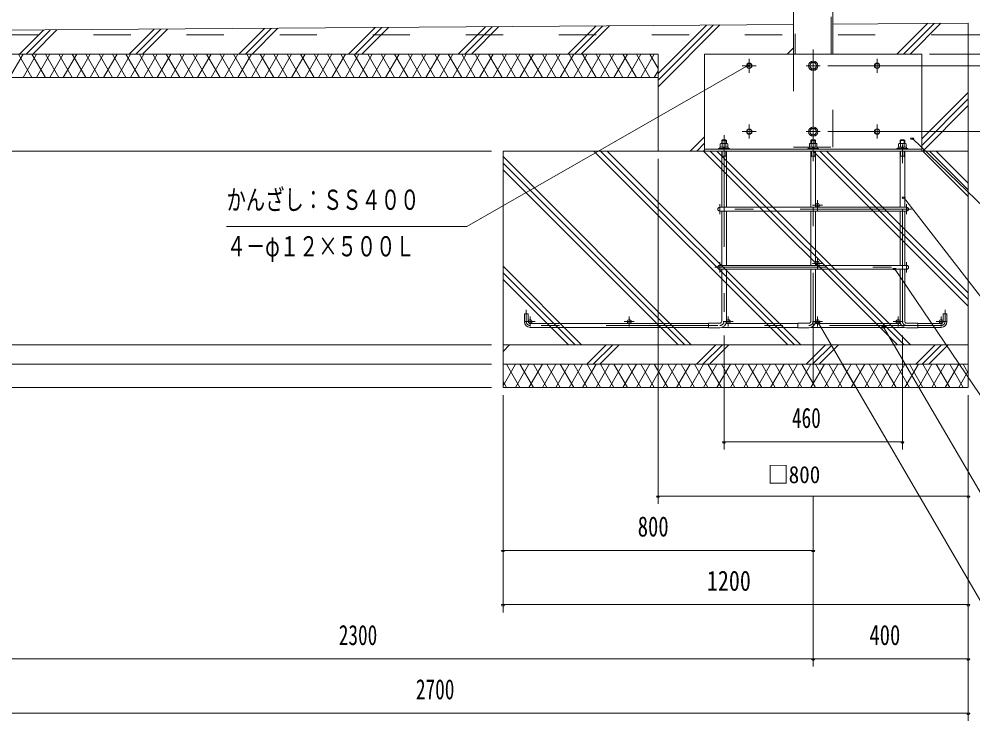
# Model space of a CAD drawing. Units: millimetres, scale not verified, with parts at other scales. Extents: x -25244 to 25244, y -10500 to 10500.
# Drawn here: x 15674 to 21824, y -3180 to 1346 of the extents above; entities that cross this region are included whole.
import ezdxf
from ezdxf.enums import TextEntityAlignment as Align

# ---------------------------------------------------------------- set-up
doc = ezdxf.new("R2010")
doc.units = ezdxf.units.MM
doc.header["$LTSCALE"] = 60
doc.linetypes.add('USER2', pattern=[10, 4, -6])
doc.linetypes.add('USER3', pattern=[24, 12, -5, 2, -5])
for name, color, linetype, lineweight in [('0-6_2-02BOLD', 7, 'Continuous', 18), ('0-7_2-12HIDDEN', 3, 'USER2', 18), ('0-8_2-22CENTER', 3, 'USER3', 18), ('0-9_2-42THIN', 4, 'Continuous', 18), ('0-A_2-52DIM', 3, 'Continuous', 18), ('0-B_2-62HATCH', 2, 'Continuous', 18)]:
    doc.layers.add(name, color=color, linetype=linetype, lineweight=lineweight)
doc.styles.add('ＭＳ ゴシック', font='')
doc.styles.get('ＭＳ ゴシック').set_extended_font_data('MS Gothic')

msp = doc.modelspace()

# ---------------------------------------------------------------- linework, layer by layer
at = {"layer": '0-6_2-02BOLD'}
for p, q in [((20667.45, 1851.43), (20667.45, 1119.93)), ((20921.46, 1119.93), (20921.46, 1851.43)), ((15044.45, 1269.93), (20667.45, 1311.58)), ((21794.45, 1244.93), (22169.45, 1244.93)), ((20234.46, 562.67), (20204.46, 562.67)), ((20779.46, 544.43), (20779.46, 562.67)), ((20094.45, 506.18), (21494.45, 506.18)), ((20184.46, 511.93), (20184.46, 506.18)), ((20204.46, 494.93), (20204.46, 132.43)), ((20207.19, 542.17), (20207.19, 519.43)), ((20211.96, 511.93), (20219.46, 519.43)), ((20226.95, 519.43), (20219.46, 511.93)), ((20231.73, 519.43), (20231.73, 542.17)), ((20234.46, 132.43), (20234.46, 494.93)), ((20759.45, 511.93), (20759.45, 506.18)), ((20773.83, 544.43), (20815.08, 544.43)), ((20779.46, 494.93), (20779.46, 132.43)), ((20782.19, 519.43), (20782.19, 542.17)), ((20794.46, 519.43), (20786.96, 511.93)), ((20794.46, 511.93), (20801.95, 519.43)), ((20806.72, 519.43), (20806.72, 542.17)), ((20809.45, 132.43), (20809.45, 494.93)), ((20821.33, 519.43), (20821.33, 511.93)), ((21354.45, 494.93), (21354.45, 132.43)), ((21357.18, 519.43), (21357.18, 542.17)), ((21361.96, 519.43), (21369.45, 511.93)), ((21376.95, 511.93), (21369.45, 519.43)), ((21381.72, 542.17), (21381.72, 519.43)), ((21384.46, 132.43), (21384.46, 494.93)), ((20204.46, 461.18), (20234.46, 461.18)), ((20779.46, 461.18), (20809.45, 461.18)), ((21384.46, 461.18), (21354.45, 461.18)), ((20191.96, 132.43), (21396.95, 132.43)), ((20191.96, 107.43), (21396.95, 107.43)), ((20204.46, -242.57), (20204.46, 107.43)), ((20234.46, -242.57), (20234.46, 107.43)), ((20779.46, 107.43), (20779.46, -242.57)), ((20809.45, -242.57), (20809.45, 107.43)), ((21354.45, 107.43), (21354.45, -242.57)), ((21384.46, 107.43), (21384.46, -242.57)), ((21396.95, -242.57), (20191.96, -242.57)), ((21396.95, -267.57), (20191.96, -267.57)), ((20204.46, -267.57), (20204.46, -602.57)), ((20234.46, -602.57), (20234.46, -267.57)), ((20779.46, -267.57), (20779.46, -602.57)), ((20809.45, -602.57), (20809.45, -267.57)), ((21354.45, -267.57), (21354.45, -602.57)), ((21384.46, -602.57), (21384.46, -267.57)), ((18931.95, -605.07), (18931.95, -555.07)), ((18969.46, -617.57), (20119.46, -617.57)), ((20119.46, -642.57), (18969.46, -642.57)), ((20206.31, -642.57), (20694.45, -642.57)), ((20694.45, -617.57), (20231.72, -617.57)), ((20781.31, -642.57), (21382.6, -642.57)), ((21357.19, -617.57), (20806.72, -617.57)), ((21469.45, -617.57), (21619.46, -617.57)), ((21619.46, -642.57), (21469.45, -642.57)), ((21794.45, -755.07), (18794.46, -755.07)), ((18794.46, -880.07), (21794.45, -880.07))]:
    msp.add_line(p, q, dxfattribs=at)
for points in [[(20921.46, 1313.47), (21794.45, 1319.93), (21794.45, -1030.07), (18794.46, -1030.07), (18794.46, 494.93), (21794.45, 494.93)], [(19794.45, 969.93), (15044.45, 969.93), (15044.45, 1269.93)], [(19794.45, 494.93), (19794.45, 1119.93), (15044.45, 1119.93)], [(21494.45, 494.93), (21494.45, 1119.93), (20094.45, 1119.93), (20094.45, 494.93)], [(20234.46, 544.43), (20234.46, 562.67), (20229.46, 567.67), (20209.46, 567.67), (20204.46, 562.67), (20204.46, 544.43)], [(20809.45, 544.43), (20809.45, 562.67), (20804.46, 567.67), (20784.45, 567.67), (20779.46, 562.67), (20809.45, 562.67)], [(21354.45, 562.67), (21359.46, 567.67), (21379.45, 567.67), (21384.46, 562.67)], [(21354.45, 544.43), (21354.45, 562.67), (21384.46, 562.67), (21384.46, 544.43)], [(20184.46, 511.93), (20254.46, 511.93), (20254.46, 506.18)], [(20246.33, 511.93), (20246.33, 519.43), (20192.58, 519.43), (20192.58, 511.93)], [(20244, 519.43), (20244, 542.17), (20240.08, 544.43), (20198.83, 544.43), (20194.92, 542.17), (20194.92, 519.43)], [(20759.45, 511.93), (20829.46, 511.93), (20829.46, 506.18)], [(20821.33, 519.43), (20767.58, 519.43), (20767.58, 511.93)], [(20773.83, 544.43), (20769.92, 542.17), (20769.92, 519.43)], [(20815.08, 544.43), (20818.99, 542.17), (20818.99, 519.43)], [(21404.45, 506.18), (21404.45, 511.93), (21334.46, 511.93), (21334.46, 506.18)], [(21342.58, 511.93), (21342.58, 519.43), (21396.32, 519.43), (21396.32, 511.93)], [(21393.99, 519.43), (21393.99, 542.17), (21390.08, 544.43), (21348.83, 544.43), (21344.92, 542.17), (21344.92, 519.43)], [(18931.95, -555.07), (18956.96, -555.07), (18956.96, -605.07)], [(21631.96, -605.07), (21631.96, -555.07), (21656.95, -555.07), (21656.95, -605.07)], [(20191.96, -615.07), (20119.46, -615.07), (20119.46, -645.07), (20191.96, -645.07)], [(20766.96, -615.07), (20694.45, -615.07), (20694.45, -645.07), (20766.96, -645.07)], [(21396.95, -645.07), (21469.45, -645.07), (21469.45, -615.07), (21396.95, -615.07)]]:
    msp.add_lwpolyline(points, dxfattribs=at)
for points in [[(20782.19, 1066.18), (20806.72, 1066.18), (20818.99, 1044.93), (20806.72, 1023.68), (20782.19, 1023.68), (20769.92, 1044.93)], [(20782.19, 641.18), (20769.92, 619.93), (20782.19, 598.68), (20806.72, 598.68), (20818.99, 619.93), (20806.72, 641.18)]]:
    msp.add_lwpolyline(points, close=True, dxfattribs=at)
for centre, radius in [((20381.95, 1044.93), 17.5), ((20381.95, 1044.93), 15), ((20794.46, 1044.93), 30), ((20794.46, 1044.93), 20.62), ((21206.96, 1044.93), 17.5), ((21206.96, 1044.93), 15), ((20381.95, 619.93), 17.5), ((20381.95, 619.93), 15), ((20794.46, 619.93), 30), ((20794.46, 619.93), 20.62), ((21206.96, 619.93), 17.5), ((21206.96, 619.93), 15), ((20821.95, 144.93), 12.5), ((20821.95, -230.07), 12.5), ((18969.46, -605.07), 12.5), ((19608.21, -605.07), 12.5), ((20246.96, -605.07), 12.5), ((20821.95, -605.07), 12.5), ((21341.95, -605.07), 12.5), ((21619.46, -605.07), 12.5)]:
    msp.add_circle(centre, radius, dxfattribs=at)
for centre, radius, start, end in [((20201.05, 534.97), 9.46, 49.57008, 90), ((20219.46, 509.98), 34.45, 69.13591, 110.86404), ((20237.86, 534.97), 9.46, 90, 130.42987), ((20776.05, 534.97), 9.46, 49.57008, 90), ((20794.46, 509.98), 34.45, 69.13591, 110.86404), ((20812.86, 534.97), 9.46, 90, 130.42987), ((21351.05, 534.97), 9.46, 49.5701, 90), ((21369.45, 509.98), 34.45, 69.13593, 110.86406), ((21387.86, 534.97), 9.46, 90, 130.42989), ((20191.96, 119.93), 12.5, 90, 270), ((21396.95, 119.93), 12.5, 270, 90), ((20191.96, -255.07), 12.5, 90, 270), ((21396.95, -255.07), 12.5, 270, 90), ((18969.46, -605.07), 37.5, 180, 270), ((20191.96, -602.57), 42.5, 270, 0), ((20191.96, -602.57), 12.5, 270, 0), ((20766.96, -602.57), 42.5, 270, 0), ((20766.96, -602.57), 12.5, 270, 0), ((21396.95, -602.57), 42.5, 180, 270), ((21396.95, -602.57), 12.5, 180, 270), ((21619.46, -605.07), 37.5, 270, 0)]:
    msp.add_arc(centre, radius, start, end, dxfattribs=at)
at = {"layer": '0-7_2-12HIDDEN'}
for p, q in [((20677.96, 1851.43), (20677.96, 1119.93)), ((20910.95, 1119.93), (20910.95, 1851.43)), ((21794.45, 1244.93), (15044.45, 1244.93))]:
    msp.add_line(p, q, dxfattribs=at)
msp.add_lwpolyline([(20667.46, 1119.93), (20667.46, 519.93), (20921.46, 519.93), (20921.46, 1119.93)], dxfattribs=at)
at = {"layer": '0-8_2-22CENTER'}
for p, q in [((20794.46, 6909.93), (20794.46, -1155.07)), ((20381.95, 1089.93), (20381.95, 999.93)), ((21206.96, 999.93), (21206.96, 1089.93)), ((20336.95, 1044.93), (20426.96, 1044.93)), ((20749.46, 1044.93), (20839.46, 1044.93)), ((21251.96, 1044.93), (21161.96, 1044.93)), ((20336.95, 619.93), (20426.96, 619.93)), ((20381.95, 664.93), (20381.95, 574.93)), ((20839.46, 619.93), (20749.46, 619.93)), ((21251.96, 619.93), (21161.96, 619.93)), ((21206.96, 574.93), (21206.96, 664.93)), ((20219.46, 597.67), (20219.46, -602.57)), ((21369.45, -602.57), (21369.45, 597.67)), ((20191.96, 152.43), (20191.96, 87.43)), ((20854.46, 144.93), (20789.46, 144.93)), ((20821.95, 112.43), (20821.95, 177.43)), ((21396.95, 152.43), (21396.95, 87.43)), ((21429.45, 119.93), (20159.46, 119.93)), ((20191.96, -222.57), (20191.96, -287.57)), ((20789.46, -230.07), (20854.46, -230.07)), ((20821.95, -262.57), (20821.95, -197.57)), ((21396.95, -222.57), (21396.95, -287.57)), ((20159.46, -255.07), (21429.45, -255.07)), ((18944.46, -605.07), (18944.46, -530.07)), ((21644.45, -605.07), (21644.45, -530.07)), ((18936.96, -605.07), (19001.96, -605.07)), ((18969.46, -637.57), (18969.46, -572.57)), ((19575.71, -605.07), (19640.71, -605.07)), ((19608.21, -637.57), (19608.21, -572.57)), ((20214.45, -605.07), (20279.45, -605.07)), ((20246.96, -637.57), (20246.96, -572.57)), ((20854.46, -605.07), (20789.46, -605.07)), ((20821.95, -637.57), (20821.95, -572.57)), ((21309.46, -605.07), (21374.46, -605.07)), ((21341.95, -637.57), (21341.95, -572.57)), ((21651.95, -605.07), (21586.95, -605.07)), ((21619.46, -637.57), (21619.46, -572.57)), ((21619.46, -630.07), (18969.46, -630.07))]:
    msp.add_line(p, q, dxfattribs=at)
for centre, radius, start, end in [((18969.46, -605.07), 25, 180, 270), ((20191.96, -602.57), 27.5, 270, 0), ((20766.96, -602.57), 27.5, 270, 0), ((21396.95, -602.57), 27.5, 180, 270), ((21619.46, -605.07), 25, 270, 0)]:
    msp.add_arc(centre, radius, start, end, dxfattribs=at)
at = {"layer": '0-9_2-42THIN'}
for p, q in [((20208.21, 544.43), (20208.21, 566.41)), ((20230.71, 566.41), (20230.71, 544.43)), ((20783.21, 566.41), (20783.21, 544.43)), ((20805.7, 544.43), (20805.7, 566.41)), ((21358.2, 544.43), (21358.2, 566.41)), ((21380.71, 566.41), (21380.71, 544.43))]:
    msp.add_line(p, q, dxfattribs=at)
for points in [[(20204.46, 454.69), (20208.21, 461.18), (20208.21, 494.93)], [(20230.71, 494.93), (20230.71, 461.18), (20234.46, 454.69)], [(20779.46, 454.69), (20783.21, 461.18), (20783.21, 494.93)], [(20805.7, 494.93), (20805.7, 461.18), (20809.45, 454.69)], [(21354.45, 454.69), (21358.2, 461.18), (21358.2, 494.93)], [(21380.71, 494.93), (21380.71, 461.18), (21384.46, 454.69)]]:
    msp.add_lwpolyline(points, dxfattribs=at)
at = {"layer": '0-A_2-52DIM'}
for p, q in [((21544.46, 1119.93), (22919.46, 1119.93)), ((18562, 8.74), (20377.6, 1049.43)), ((20387.6, 1049.43), (20367.6, 1049.43)), ((20889.46, 1044.93), (22569.45, 1044.93)), ((20889.46, 619.93), (22569.45, 619.93)), ((21442.5, 578.62), (21422.5, 578.62)), ((18719.46, 494.93), (13569.45, 494.93)), ((19794.45, -1780.07), (19794.45, 444.93)), ((21387.83, 196.8), (21367.83, 196.8)), ((18562, 8.74), (17012, 8.74)), ((21328.57, -261.96), (21308.57, -261.96)), ((20837.62, -610.61), (20817.62, -610.61)), ((21256.49, -636.55), (21236.49, -636.55)), ((20219.46, -695.07), (20219.46, -1430.07)), ((21369.45, -1430.07), (21369.45, -695.07)), ((18719.46, -755.07), (13919.45, -755.07)), ((13919.45, -880.07), (18719.46, -880.07)), ((13219.45, -1030.07), (18719.46, -1030.07)), ((18794.46, -1080.07), (18794.46, -2480.07)), ((21794.45, -3180.07), (21794.45, -1080.07)), ((20229.46, -1380.07), (20209.46, -1380.07)), ((20219.46, -1380.07), (21369.45, -1380.07)), ((21379.45, -1380.07), (21359.45, -1380.07)), ((19804.45, -1730.07), (19784.45, -1730.07)), ((21794.45, -1730.07), (19794.45, -1730.07)), ((20794.46, -2830.07), (20794.46, -1730.07)), ((21804.45, -1730.07), (21784.45, -1730.07)), ((18804.46, -2080.07), (18784.46, -2080.07)), ((20794.46, -2080.07), (18794.46, -2080.07)), ((20804.45, -2080.07), (20784.45, -2080.07)), ((18804.46, -2430.07), (18784.46, -2430.07)), ((18794.46, -2430.07), (21794.45, -2430.07)), ((21804.45, -2430.07), (21784.45, -2430.07)), ((21794.45, -2780.07), (15044.45, -2780.07)), ((20804.45, -2780.07), (20784.45, -2780.07)), ((21804.45, -2780.07), (21784.45, -2780.07)), ((15044.45, -3130.07), (21794.45, -3130.07)), ((21804.45, -3130.07), (21784.45, -3130.07))]:
    msp.add_line(p, q, dxfattribs=at)
for points in [[(21432.5, 578.62), (22194.46, -155.07), (24194.46, -155.07)], [(23744.46, -855.07), (22194.46, -855.07), (21377.83, 196.8)], [(21318.57, -261.96), (22194.46, -1555.07), (23866.99, -1555.07)], [(20827.62, -610.61), (22194.46, -2955.07), (23744.46, -2955.07)], [(23744.46, -2255.07), (22194.46, -2255.07), (21246.49, -636.55)]]:
    msp.add_lwpolyline(points, dxfattribs=at)
for centre in [(20377.6, 1049.43), (21432.5, 578.62), (21377.83, 196.8), (21318.57, -261.96), (20827.62, -610.61), (21246.49, -636.55), (20219.46, -1380.07), (21369.45, -1380.07), (19794.45, -1730.07), (21794.45, -1730.07), (18794.46, -2080.07), (20794.45, -2080.07), (18794.46, -2430.07), (21794.45, -2430.07), (20794.45, -2780.07), (21794.45, -2780.07), (21794.45, -3130.07)]:
    msp.add_arc(centre, 10, 180, 0, dxfattribs=at)
at = {"layer": '0-B_2-62HATCH'}
for p, q in [((17883.45, 1119.93), (18055.18, 1291.66)), ((18505.71, 1119.93), (18682.18, 1296.4)), ((18548.14, 1119.93), (18724.93, 1296.72)), ((18767.67, 1297.04), (18590.56, 1119.93)), ((19212.82, 1119.93), (19394.67, 1301.79)), ((19437.42, 1302.11), (19255.24, 1119.93)), ((19480.17, 1302.43), (19297.67, 1119.93)), ((20192.67, 1307.82), (19794.45, 909.61)), ((19794.45, 952.03), (20149.92, 1307.5)), ((19794.45, 994.46), (20107.17, 1307.17)), ((21334.13, 1119.93), (21532.15, 1317.95)), ((21574.91, 1318.27), (21376.56, 1119.93)), ((21418.99, 1119.93), (21617.65, 1318.6)), ((15832.2, 1274.85), (15677.28, 1119.93)), ((15874.95, 1275.17), (15719.71, 1119.93)), ((15762.14, 1119.93), (15917.7, 1275.49)), ((16384.39, 1119.93), (16544.7, 1280.24)), ((16587.44, 1280.56), (16426.82, 1119.93)), ((16469.24, 1119.93), (16630.19, 1280.88)), ((17257.19, 1285.62), (17091.49, 1119.93)), ((17299.94, 1285.95), (17133.92, 1119.93)), ((17176.35, 1119.93), (17342.69, 1286.27)), ((17969.68, 1291.01), (17798.6, 1119.93)), ((18012.43, 1291.33), (17841.03, 1119.93)), ((15699.34, 1119.93), (15612.73, 969.93)), ((15670.47, 1119.93), (15757.07, 969.93)), ((15699.34, 969.93), (15785.94, 1119.93)), ((15843.67, 969.93), (15757.07, 1119.93)), ((15785.94, 969.93), (15872.54, 1119.93)), ((15843.67, 1119.93), (15930.27, 969.93)), ((15959.14, 1119.93), (15872.54, 969.93)), ((16016.88, 969.93), (15930.28, 1119.93)), ((15959.15, 969.93), (16045.74, 1119.93)), ((16016.88, 1119.93), (16103.48, 969.93)), ((16132.35, 1119.93), (16045.74, 969.93)), ((16190.08, 969.93), (16103.48, 1119.93)), ((16132.35, 969.93), (16218.95, 1119.93)), ((16190.08, 1119.93), (16276.69, 969.93)), ((16305.55, 1119.93), (16218.95, 969.93)), ((16363.29, 969.93), (16276.69, 1119.93)), ((16305.55, 969.93), (16392.15, 1119.93)), ((16449.89, 969.93), (16363.29, 1119.93)), ((16478.76, 1119.93), (16392.15, 969.93)), ((16449.89, 1119.93), (16536.49, 969.93)), ((16565.36, 1119.93), (16478.76, 969.93)), ((16623.1, 969.93), (16536.49, 1119.93)), ((16565.36, 969.93), (16651.96, 1119.93)), ((16623.1, 1119.93), (16709.7, 969.93)), ((16738.57, 1119.93), (16651.96, 969.93)), ((16796.3, 969.93), (16709.7, 1119.93)), ((16738.57, 969.93), (16825.17, 1119.93)), ((16796.3, 1119.93), (16882.91, 969.93)), ((16911.77, 1119.93), (16825.17, 969.93)), ((16969.51, 969.93), (16882.91, 1119.93)), ((16911.77, 969.93), (16998.37, 1119.93)), ((16969.51, 1119.93), (17056.11, 969.93)), ((17084.98, 1119.93), (16998.37, 969.93)), ((17142.71, 969.93), (17056.11, 1119.93)), ((17084.98, 969.93), (17171.58, 1119.93)), ((17142.71, 1119.93), (17229.32, 969.93)), ((17258.18, 1119.93), (17171.58, 969.93)), ((17315.92, 969.93), (17229.32, 1119.93)), ((17258.18, 969.93), (17344.79, 1119.93)), ((17315.92, 1119.93), (17402.52, 969.93)), ((17431.39, 1119.93), (17344.79, 969.93)), ((17489.12, 969.93), (17402.52, 1119.93)), ((17431.39, 969.93), (17517.99, 1119.93)), ((17489.12, 1119.93), (17575.72, 969.93)), ((17604.59, 1119.93), (17517.99, 969.93)), ((17662.33, 969.93), (17575.73, 1119.93)), ((17604.59, 969.93), (17691.19, 1119.93)), ((17662.33, 1119.93), (17748.93, 969.93)), ((17777.8, 1119.93), (17691.2, 969.93)), ((17835.53, 969.93), (17748.93, 1119.93)), ((17777.8, 969.93), (17864.4, 1119.93)), ((17835.53, 1119.93), (17922.14, 969.93)), ((17951, 1119.93), (17864.4, 969.93)), ((18008.74, 969.93), (17922.14, 1119.93)), ((17951, 969.93), (18037.61, 1119.93)), ((18008.74, 1119.93), (18095.34, 969.93)), ((18124.21, 1119.93), (18037.61, 969.93)), ((18181.94, 969.93), (18095.34, 1119.93)), ((18124.21, 969.93), (18210.81, 1119.93)), ((18181.94, 1119.93), (18268.55, 969.93)), ((18297.41, 1119.93), (18210.81, 969.93)), ((18355.15, 969.93), (18268.55, 1119.93)), ((18297.42, 969.93), (18384.02, 1119.93)), ((18355.15, 1119.93), (18441.75, 969.93)), ((18470.62, 1119.93), (18384.02, 969.93)), ((18528.36, 969.93), (18441.75, 1119.93)), ((18470.62, 969.93), (18557.22, 1119.93)), ((18614.96, 969.93), (18528.36, 1119.93)), ((18643.82, 1119.93), (18557.22, 969.93)), ((18614.96, 1119.93), (18701.56, 969.93)), ((18730.43, 1119.93), (18643.82, 969.93)), ((18788.16, 969.93), (18701.56, 1119.93)), ((18730.43, 969.93), (18817.03, 1119.93)), ((18788.16, 1119.93), (18874.77, 969.93)), ((18903.63, 1119.93), (18817.03, 969.93)), ((18961.37, 969.93), (18874.77, 1119.93)), ((18903.63, 969.93), (18990.24, 1119.93)), ((18961.37, 1119.93), (19047.97, 969.93)), ((19076.84, 1119.93), (18990.24, 969.93)), ((19134.57, 969.93), (19047.97, 1119.93)), ((19076.84, 969.93), (19163.44, 1119.93)), ((19134.58, 1119.93), (19221.18, 969.93)), ((19250.04, 1119.93), (19163.44, 969.93)), ((19307.78, 969.93), (19221.18, 1119.93)), ((19250.04, 969.93), (19336.64, 1119.93)), ((19307.78, 1119.93), (19394.38, 969.93)), ((19423.25, 1119.93), (19336.64, 969.93)), ((19480.99, 969.93), (19394.38, 1119.93)), ((19423.25, 969.93), (19509.85, 1119.93)), ((19480.99, 1119.93), (19567.58, 969.93)), ((19596.45, 1119.93), (19509.85, 969.93)), ((19654.19, 969.93), (19567.58, 1119.93)), ((19596.46, 969.93), (19683.05, 1119.93)), ((19654.19, 1119.93), (19740.79, 969.93)), ((19769.66, 1119.93), (19683.05, 969.93)), ((19794.45, 1026.98), (19740.79, 1119.93)), ((20667.45, 1160.36), (20627.03, 1119.93)), ((19769.66, 969.93), (19794.45, 1012.88)), ((21494.45, 573.14), (21794.45, 873.14)), ((21794.45, 830.72), (21494.45, 530.72)), ((21501.1, 494.93), (21794.45, 788.29)), ((20094.45, 587.36), (20002.03, 494.93)), ((20630.71, -755.07), (19380.71, 494.93)), ((19423.13, 494.93), (20673.13, -755.07)), ((20715.56, -755.07), (19465.56, 494.93)), ((20044.45, 494.93), (20094.45, 544.93)), ((20094.45, 502.5), (20086.88, 494.93)), ((20087.81, 494.93), (21337.81, -755.07)), ((21380.24, -755.07), (20130.24, 494.93)), ((20172.67, 494.93), (21422.67, -755.07)), ((21794.45, -504.6), (20794.92, 494.93)), ((20837.34, 494.93), (21794.45, -462.18)), ((21794.45, -419.75), (20879.77, 494.93)), ((21502.03, 494.93), (21794.45, 202.5)), ((21794.45, 244.93), (21544.45, 494.93)), ((21586.88, 494.93), (21794.45, 287.36)), ((18794.46, 458.93), (20008.46, -755.07)), ((19966.03, -755.07), (18794.46, 416.5)), ((18794.46, 374.07), (19923.6, -755.07)), ((19301.35, -755.07), (18794.46, -248.18)), ((18794.46, -290.61), (19258.92, -755.07)), ((19216.5, -755.07), (18794.46, -333.03)), ((18794.46, -797.49), (18836.88, -755.07)), ((19334.14, -880.07), (19459.13, -755.07)), ((19501.56, -755.07), (19376.56, -880.07)), ((19418.99, -880.07), (19543.99, -755.07)), ((20166.24, -755.07), (20041.24, -880.07)), ((20083.67, -880.07), (20208.67, -755.07)), ((20126.1, -880.07), (20251.09, -755.07)), ((20873.35, -755.07), (20748.35, -880.07)), ((20790.78, -880.07), (20915.78, -755.07)), ((20833.2, -880.07), (20958.2, -755.07)), ((21455.46, -880.07), (21580.46, -755.07)), ((21622.88, -755.07), (21497.88, -880.07)), ((21540.31, -880.07), (21665.31, -755.07)), ((18874.77, -880.07), (18794.46, -1019.17)), ((18903.63, -1030.07), (18817.03, -880.07)), ((18874.77, -1030.07), (18961.37, -880.07)), ((18990.24, -1030.07), (18903.63, -880.07)), ((19047.97, -880.07), (18961.37, -1030.07)), ((18990.24, -880.07), (19076.84, -1030.07)), ((19047.97, -1030.07), (19134.57, -880.07)), ((19163.44, -1030.07), (19076.83, -880.07)), ((19221.18, -880.07), (19134.57, -1030.07)), ((19163.44, -880.07), (19250.04, -1030.07)), ((19221.18, -1030.07), (19307.78, -880.07)), ((19336.64, -1030.07), (19250.04, -880.07)), ((19394.38, -880.07), (19307.78, -1030.07)), ((19423.25, -1030.07), (19336.64, -880.07)), ((19480.99, -880.07), (19394.38, -1030.07)), ((19509.85, -1030.07), (19423.25, -880.07)), ((19567.58, -880.07), (19480.98, -1030.07)), ((19596.46, -1030.07), (19509.85, -880.07)), ((19654.19, -880.07), (19567.58, -1030.07)), ((19596.46, -880.07), (19683.05, -1030.07)), ((19654.19, -1030.07), (19740.79, -880.07)), ((19769.66, -1030.07), (19683.05, -880.07)), ((19827.39, -880.07), (19740.79, -1030.07)), ((19769.66, -880.07), (19856.26, -1030.07)), ((19827.39, -1030.07), (19914, -880.07)), ((19942.86, -1030.07), (19856.26, -880.07)), ((20000.6, -880.07), (19913.99, -1030.07)), ((19942.86, -880.07), (20029.47, -1030.07)), ((20000.6, -1030.07), (20087.2, -880.07)), ((20029.46, -880.07), (20116.07, -1030.07)), ((20087.2, -1030.07), (20173.8, -880.07)), ((20202.67, -1030.07), (20116.07, -880.07)), ((20260.41, -880.07), (20173.8, -1030.07)), ((20202.67, -880.07), (20289.27, -1030.07)), ((20260.41, -1030.07), (20347.01, -880.07)), ((20375.88, -1030.07), (20289.27, -880.07)), ((20433.61, -880.07), (20347.01, -1030.07)), ((20375.88, -880.07), (20462.48, -1030.07)), ((20433.61, -1030.07), (20520.21, -880.07)), ((20549.08, -1030.07), (20462.48, -880.07)), ((20606.82, -880.07), (20520.21, -1030.07)), ((20549.08, -880.07), (20635.68, -1030.07)), ((20606.81, -1030.07), (20693.42, -880.07)), ((20722.29, -1030.07), (20635.68, -880.07)), ((20780.02, -880.07), (20693.42, -1030.07)), ((20722.29, -880.07), (20808.89, -1030.07)), ((20780.02, -1030.07), (20866.62, -880.07)), ((20895.49, -1030.07), (20808.89, -880.07)), ((20953.23, -880.07), (20866.62, -1030.07)), ((20895.49, -880.07), (20982.09, -1030.07)), ((20953.23, -1030.07), (21039.83, -880.07)), ((21068.7, -1030.07), (20982.09, -880.07)), ((21126.43, -880.07), (21039.83, -1030.07)), ((21068.7, -880.07), (21155.3, -1030.07)), ((21126.43, -1030.07), (21213.03, -880.07)), ((21241.9, -1030.07), (21155.3, -880.07)), ((21299.64, -880.07), (21213.03, -1030.07)), ((21241.9, -880.07), (21328.5, -1030.07)), ((21299.63, -1030.07), (21386.24, -880.07)), ((21415.11, -1030.07), (21328.5, -880.07)), ((21472.84, -880.07), (21386.24, -1030.07)), ((21415.11, -880.07), (21501.71, -1030.07)), ((21472.84, -1030.07), (21559.44, -880.07)), ((21501.71, -880.07), (21588.31, -1030.07)), ((21559.44, -1030.07), (21646.05, -880.07)), ((21674.91, -1030.07), (21588.31, -880.07)), ((21732.65, -880.07), (21646.05, -1030.07)), ((21674.92, -880.07), (21761.52, -1030.07)), ((21794.45, -937.12), (21761.52, -880.07)), ((21732.65, -1030.07), (21794.45, -923.02)), ((18794.46, -990.97), (18817.03, -1030.07))]:
    msp.add_line(p, q, dxfattribs=at)

# ---------------------------------------------------------------- texts
at = {"layer": '0-A_2-52DIM', "color": 7, "style": 'ＭＳ ゴシック'}
for s, height, width, p in [('かんざし：ＳＳ４００', 130.2, 0.7, (17012, 76.51)), ('４－φ１２×５００Ｌ', 130.2, 0.7, (17012, -223.49)), ('460', 130.2, 0.7, (20657.63, -1330.07)), ('□800', 110.7, 0.9, (20500.71, -1680.07)), ('800', 130.2, 0.75, (19663.05, -2030.07)), ('1200', 130.2, 0.8, (20109.07, -2380.07)), ('2300', 130.2, 0.7, (17735.52, -2730.07)), ('400', 130.2, 0.75, (21156.83, -2730.07)), ('2700', 130.2, 0.7, (18232.85, -3080.07))]:
    msp.add_text(s, height=height, dxfattribs=dict(at, width=width)).set_placement(p, align=Align.BOTTOM_LEFT)

doc.saveas('drawing.dxf')
